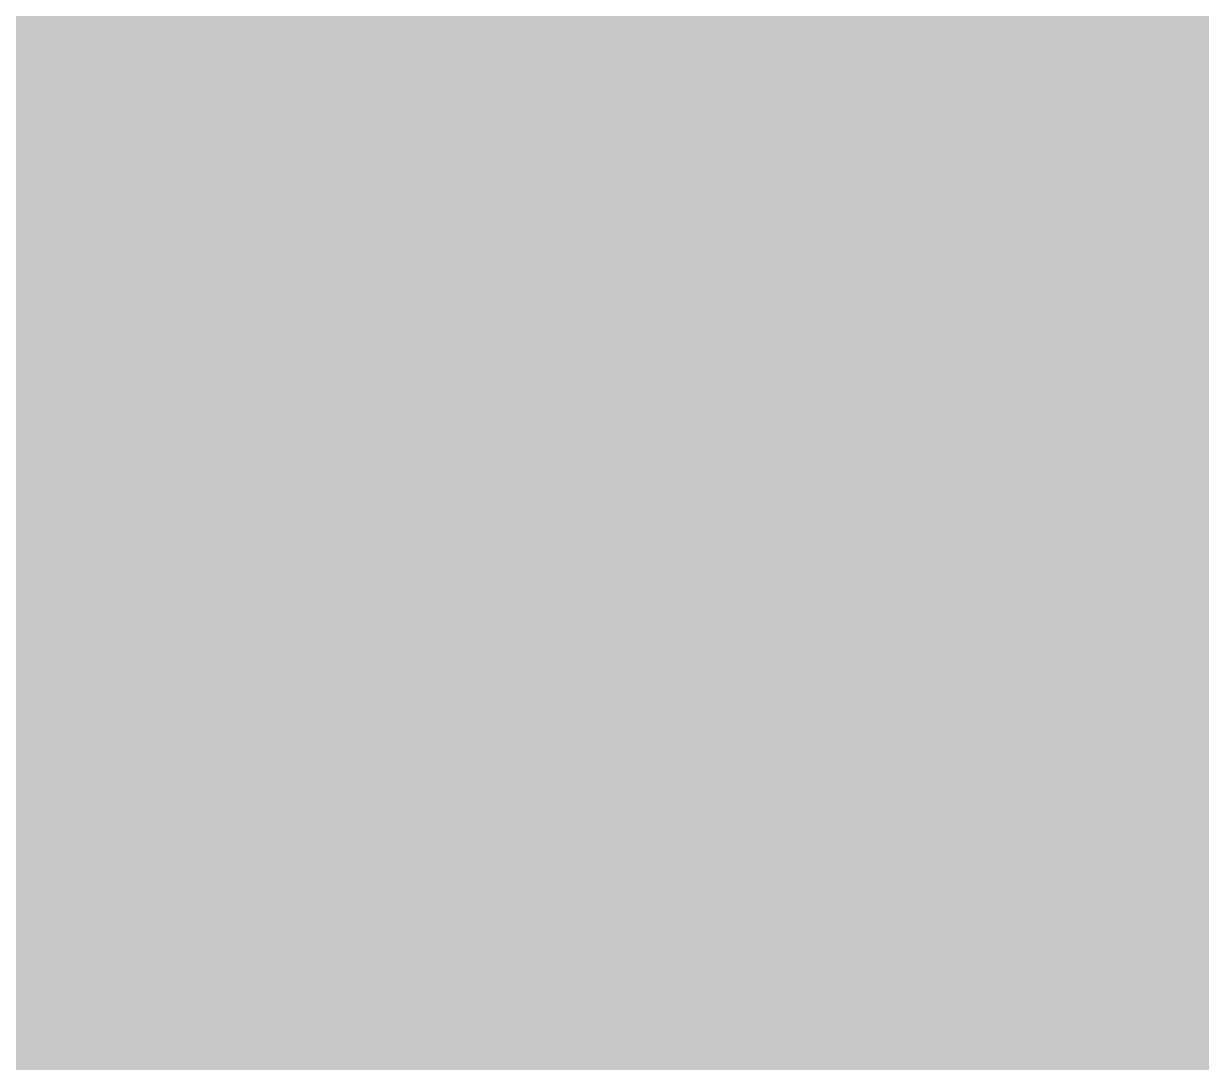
# Model space of a CAD drawing. Header units: inches. Extents: x -2 to 289, y -4 to 187.
# Drawn here: x 108.201 to 110.764, y 1.477 to 3.735 of the extents above; entities that cross this region are included whole.
import ezdxf

# ---------------------------------------------------------------- set-up
doc = ezdxf.new("R2010")
doc.units = ezdxf.units.IN
for name, color, linetype in [('Bottom Layer', 5, 'Continuous'), ('Bottom Overlay', 54, 'Continuous'), ('Bottom Paste', 16, 'Continuous'), ('Bottom Solder', 6, 'Continuous'), ('Drill Drawing', 1, 'Continuous'), ('Layer 1', 16, 'Continuous'), ('Layer 2', 76, 'Continuous'), ('Top Layer', 1, 'Continuous'), ('Via Holes', 16, 'Continuous')]:
    doc.layers.add(name, color=color, linetype=linetype)

# ---------------------------------------------------------------- blocks, each defined once
blk = doc.blocks.new('SOD323F_B_224')
at = {"layer": 'Bottom Layer'}
for points in [[(-1.35, 0.3), (-0.75, 0.3), (-0.75, -0.3), (-1.35, -0.3)], [(0.75, 0.3), (1.35, 0.3), (1.35, -0.3), (0.75, -0.3)]]:
    blk.add_hatch(color=5, dxfattribs=at).paths.add_polyline_path(points)
at = {"layer": 'Bottom Overlay'}
for points in [[(0.9884, 0.3811), (2.1082, 0.3811), (2.1082, 0.7875), (0.9884, 0.7875)], [(1.4224, -0.4575), (2.1082, -0.4575), (2.1082, 0.4061), (1.4224, 0.4061)], [(0.9885, -0.7874), (2.1083, -0.7874), (2.1083, -0.381), (0.9885, -0.381)]]:
    blk.add_hatch(color=54, dxfattribs=at).paths.add_polyline_path(points)
at = {"layer": 'Bottom Paste'}
for points in [[(-1.35, 0.3), (-0.75, 0.3), (-0.75, -0.3), (-1.35, -0.3)], [(0.75, 0.3), (1.35, 0.3), (1.35, -0.3), (0.75, -0.3)]]:
    blk.add_hatch(color=16, dxfattribs=at).paths.add_polyline_path(points)
at = {"layer": 'Bottom Solder'}
for points in [[(-1.4516, 0.4016), (-0.6484, 0.4016), (-0.6484, -0.4016), (-1.4516, -0.4016)], [(0.6484, 0.4016), (1.4516, 0.4016), (1.4516, -0.4016), (0.6484, -0.4016)]]:
    blk.add_hatch(color=6, dxfattribs=at).paths.add_polyline_path(points)
at = {"layer": 'Bottom Overlay', "const_width": 0.127}
for points in [[(-0.9144, 0.7366), (0.9884, 0.7366)], [(-0.9144, 0.5334), (-0.9144, 0.7366)], [(-0.9144, -0.7366), (-0.9144, -0.5334)], [(-0.9144, -0.7366), (0.9884, -0.7366)]]:
    blk.add_lwpolyline(points, dxfattribs=at)
at = {"layer": 'Bottom Overlay', "const_width": 0.0635}
for points in [[(-0.9461, 0.7366, 1), (-0.8827, 0.7366, 1)], [(-0.9461, 0.7366, 1), (-0.8827, 0.7366, 1)], [(0.9567, 0.7366, 1), (1.0202, 0.7366, 1)], [(-0.9461, 0.5334, 1), (-0.8827, 0.5334, 1)], [(-0.9461, -0.5334, 1), (-0.8827, -0.5334, 1)], [(-0.9461, -0.7366, 1), (-0.8827, -0.7366, 1)], [(-0.9461, -0.7366, 1), (-0.8827, -0.7366, 1)], [(0.9567, -0.7366, 1), (1.0202, -0.7366, 1)]]:
    blk.add_lwpolyline(points, format="xyb", close=True, dxfattribs=at)

msp = doc.modelspace()

# ---------------------------------------------------------------- hatches: boundary and pattern name
at = {"layer": 'Bottom Layer'}
msp.add_hatch(color=5, dxfattribs=at).paths.add_polyline_path([(116.5582, 8.1315), (116.7395, 7.9501), (116.823, 7.7486), (116.8377, 7.585), (116.8377, 7.585), (116.8377, 7.585), (116.8377, 7.585), (116.8377, 0.5533), (116.8377, 0.4713), (116.8057, 0.3104), (116.7429, 0.1589), (116.6518, 0.0225), (116.5358, -0.0935), (116.3994, -0.1846), (116.2478, -0.2474), (116.087, -0.2794), (104.9685, -0.2794), (104.8098, -0.2137), (104.6883, -0.0922), (104.6226, 0.0665), (104.6226, 0.1524), (104.6226, 7.2975), (104.6226, 7.397), (104.6988, 7.5809), (104.8395, 7.7216), (105.0233, 7.7977), (105.1229, 7.7977), (105.1229, 7.7978), (106.0595, 7.7977), (108.899, 7.7977), (109.0463, 7.7367), (109.159, 7.624), (109.22, 7.4767), (109.22, 3.3084), (109.225, 3.2576), (109.2639, 3.1637), (109.3357, 3.0919), (109.4296, 3.053), (109.4804, 3.048), (110.96, 3.048), (111.0458, 3.048), (111.2042, 2.9824), (111.3254, 2.8611), (111.3593, 2.7794), (111.391, 2.617), (111.391, 2.617), (111.391, 2.617), (111.391, 2.617), (111.391, 1.8168), (111.3943, 1.7507), (111.4201, 1.6212), (111.4706, 1.4992), (111.544, 1.3893), (111.6374, 1.2959), (111.7472, 1.2226), (111.8692, 1.172), (111.9988, 1.1462), (112.0648, 1.143), (113.3094, 1.143), (113.3936, 1.1513), (113.5493, 1.2158), (113.6684, 1.3349), (113.7329, 1.4906), (113.7412, 1.5748), (113.7412, 3.8898), (113.8675, 3.8898), (113.8675, 8.0435), (113.9725, 8.1484), (114.1685, 8.2296), (116.1931, 8.2296), (116.3213, 8.2296)])
h = msp.add_hatch(color=5, dxfattribs=at)
edge = h.paths.add_edge_path()
edge.add_arc((109.3095, 2.317), 0.3, 0, 360)
at = {"layer": 'Layer 1'}
h = msp.add_hatch(color=16, dxfattribs=at)
edge = h.paths.add_edge_path()
edge.add_arc((109.3095, 2.317), 0.3, 0, 360)
at = {"layer": 'Layer 2'}
h = msp.add_hatch(color=76, dxfattribs=at)
h.paths.add_polyline_path([(128.9711, 22.9225), (129.1564, 22.8457), (129.3232, 22.7343), (129.429, 22.6285), (129.429, 22.6285), (129.4651, 22.5924), (129.4934, 22.55), (129.4934, 22.55), (129.5765, 22.4256), (129.6533, 22.2403), (129.6824, 22.0936), (129.6824, 22.0936), (129.6924, 22.0436), (129.6924, 21.9926), (129.6924, 21.9926), (129.6924, 21.9433), (129.6924, 0.5375), (129.6924, 0.5375), (129.6924, 0.3991), (129.6384, 0.1276), (129.5324, -0.1282), (129.3786, -0.3584), (129.1829, -0.5542), (128.9527, -0.708), (128.6969, -0.8139), (128.6469, -0.8239), (128.6469, -0.8239), (128.4254, -0.8679), (128.2869, -0.8679), (110.0382, -0.8679), (110.0382, -0.8679), (110.0315, -0.8681), (110.0315, -0.8681), (109.9858, -0.8693), (109.9858, -0.8693), (109.9348, -0.8706), (109.731, -0.8356), (109.5379, -0.7614), (109.4154, -0.6841), (109.4154, -0.6841), (109.363, -0.651), (109.213, -0.5086), (109.0936, -0.3397), (109.0095, -0.1508), (108.9639, 0.051), (108.9612, 0.1544), (108.9612, 1.8292), (109.139, 1.9255), (109.2246, 1.89), (109.3945, 1.89), (109.5514, 1.955), (109.6715, 2.0751), (109.7365, 2.2321), (109.7365, 2.4019), (109.6715, 2.5589), (109.5514, 2.679), (109.3945, 2.744), (109.2246, 2.744), (109.139, 2.7085), (108.9612, 2.8048), (108.9612, 12.2018), (113.114, 12.2018), (113.114, 10.795), (113.114, 4.7713), (113.114, 4.7713), (113.1182, 4.6818), (113.153, 4.5064), (113.2214, 4.3411), (113.3208, 4.1925), (113.4474, 4.0661), (113.5964, 3.9671), (113.7618, 3.8991), (113.9373, 3.8648), (114.0268, 3.8608), (122.6562, 3.8608), (122.8077, 3.8682), (123.1049, 3.9274), (123.3378, 4.0238), (123.3378, 4.0238), (123.3849, 4.0433), (123.4273, 4.0717), (123.4273, 4.0717), (123.5945, 4.1834), (123.5945, 4.1834), (123.6369, 4.2117), (123.8512, 4.426), (123.8795, 4.4684), (123.8795, 4.4684), (123.9912, 4.6356), (123.9912, 4.6356), (124.0195, 4.678), (124.1355, 4.958), (124.1946, 5.2552), (124.2021, 5.4067), (124.2021, 17.9109), (124.2021, 17.9109), (124.1919, 18.0142), (124.1675, 18.0731), (124.1675, 18.0731), (124.1662, 18.0764), (124.1129, 18.2051), (123.9668, 18.3512), (123.7759, 18.4302), (123.6996, 18.4377), (123.6996, 18.4377), (123.6981, 18.4379), (123.6981, 18.4379), (123.6726, 18.4404), (123.6472, 18.4404), (123.6471, 18.4404), (121.543, 18.4404), (121.4515, 18.4586), (121.4515, 18.4586), (121.4014, 18.4686), (121.2681, 18.5238), (121.1481, 18.604), (121.046, 18.7061), (120.9658, 18.8261), (120.9105, 18.9595), (120.9006, 19.0095), (120.9006, 19.0095), (120.8824, 19.101), (120.8824, 22.1407), (120.8923, 22.1907), (120.8923, 22.1907), (120.9174, 22.3166), (120.986, 22.4823), (121.0857, 22.6315), (121.206, 22.7518), (121.2271, 22.768), (121.2715, 22.7977), (121.2715, 22.7977), (121.2715, 22.7977), (121.3617, 22.858), (121.4088, 22.8775), (121.4088, 22.8775), (121.5274, 22.9266), (121.7033, 22.9616), (121.793, 22.9616), (128.6741, 22.9616), (128.7744, 22.9616)])
h.paths.add_polyline_path([(125.7653, 15.7305), (125.5954, 15.7305), (125.4385, 15.6655), (125.3184, 15.5454), (125.2534, 15.3884), (125.2534, 15.2186), (125.3184, 15.0616), (125.4385, 14.9415), (125.5954, 14.8765), (125.7653, 14.8765), (125.9222, 14.9415), (126.0423, 15.0616), (126.1074, 15.2186), (126.1074, 15.3884), (126.0423, 15.5454), (125.9222, 15.6655)], flags=0)
h.paths.add_polyline_path([(127.7199, 14.9685), (127.5501, 14.9685), (127.3931, 14.9035), (127.273, 14.7834), (127.208, 14.6264), (127.208, 14.4566), (127.273, 14.2996), (127.3931, 14.1795), (127.5501, 14.1145), (127.7199, 14.1145), (127.8769, 14.1795), (127.997, 14.2996), (128.062, 14.4566), (128.062, 14.6264), (127.997, 14.7834), (127.8769, 14.9035)], flags=0)
h = msp.add_hatch(color=76, dxfattribs=at)
edge = h.paths.add_edge_path()
edge.add_arc((109.3095, 2.317), 0.3, 0, 360)
at = {"layer": 'Top Layer'}
h = msp.add_hatch(color=1, dxfattribs=at)
edge = h.paths.add_edge_path()
edge.add_arc((109.3095, 2.317), 0.3, 0, 360)
at = {"layer": 'Via Holes'}
h = msp.add_hatch(color=7, dxfattribs=at)
edge = h.paths.add_edge_path()
edge.add_arc((109.3095, 2.317), 0.15, 0, 360)

# ---------------------------------------------------------------- linework, layer by layer
at = {"layer": 'Bottom Layer', "const_width": 0.254}
msp.add_lwpolyline([(109.3095, 2.317), (110.438, 2.317)], dxfattribs=at)
at = {"layer": 'Bottom Layer', "const_width": 0.127}
for points in [[(109.246, 2.317, 1), (109.373, 2.317, 1)], [(110.3745, 2.317, 1), (110.5015, 2.317, 1)]]:
    msp.add_lwpolyline(points, format="xyb", close=True, dxfattribs=at)
at = {"layer": 'Drill Drawing', "const_width": 0.0508}
for points in [[(109.0555, 2.571), (109.3095, 2.444)], [(109.0555, 2.571), (109.1825, 2.317)], [(109.3095, 2.444), (109.5635, 2.571)], [(109.4365, 2.317), (109.5635, 2.571)], [(109.1571, 2.4694), (109.3095, 2.3932)], [(109.1571, 2.4694), (109.2333, 2.317)], [(109.3095, 2.3932), (109.4619, 2.4694)], [(109.3857, 2.317), (109.4619, 2.4694)], [(109.0555, 2.063), (109.1825, 2.317)], [(109.1571, 2.1646), (109.2333, 2.317)], [(109.3857, 2.317), (109.4619, 2.1646)], [(109.4365, 2.317), (109.5635, 2.063)], [(109.1571, 2.1646), (109.3095, 2.2408)], [(109.3095, 2.2408), (109.4619, 2.1646)], [(109.0555, 2.063), (109.3095, 2.19)], [(109.3095, 2.19), (109.5635, 2.063)]]:
    msp.add_lwpolyline(points, dxfattribs=at)
at = {"layer": 'Drill Drawing', "const_width": 0.0254}
for points in [[(109.0428, 2.571, 1), (109.0682, 2.571, 1)], [(109.0428, 2.571, 1), (109.0682, 2.571, 1)], [(109.5508, 2.571, 1), (109.5762, 2.571, 1)], [(109.5508, 2.571, 1), (109.5762, 2.571, 1)], [(109.1444, 2.4694, 1), (109.1698, 2.4694, 1)], [(109.1444, 2.4694, 1), (109.1698, 2.4694, 1)], [(109.4492, 2.4694, 1), (109.4746, 2.4694, 1)], [(109.4492, 2.4694, 1), (109.4746, 2.4694, 1)], [(109.2968, 2.444, 1), (109.3222, 2.444, 1)], [(109.2968, 2.444, 1), (109.3222, 2.444, 1)], [(109.2968, 2.3932, 1), (109.3222, 2.3932, 1)], [(109.2968, 2.3932, 1), (109.3222, 2.3932, 1)], [(109.1698, 2.317, 1), (109.1952, 2.317, 1)], [(109.1698, 2.317, 1), (109.1952, 2.317, 1)], [(109.2206, 2.317, 1), (109.246, 2.317, 1)], [(109.2206, 2.317, 1), (109.246, 2.317, 1)], [(109.373, 2.317, 1), (109.3984, 2.317, 1)], [(109.373, 2.317, 1), (109.3984, 2.317, 1)], [(109.4238, 2.317, 1), (109.4492, 2.317, 1)], [(109.4238, 2.317, 1), (109.4492, 2.317, 1)], [(109.2968, 2.2408, 1), (109.3222, 2.2408, 1)], [(109.2968, 2.2408, 1), (109.3222, 2.2408, 1)], [(109.2968, 2.19, 1), (109.3222, 2.19, 1)], [(109.2968, 2.19, 1), (109.3222, 2.19, 1)], [(109.1444, 2.1646, 1), (109.1698, 2.1646, 1)], [(109.1444, 2.1646, 1), (109.1698, 2.1646, 1)], [(109.4492, 2.1646, 1), (109.4746, 2.1646, 1)], [(109.4492, 2.1646, 1), (109.4746, 2.1646, 1)], [(109.0428, 2.063, 1), (109.0682, 2.063, 1)], [(109.0428, 2.063, 1), (109.0682, 2.063, 1)], [(109.5508, 2.063, 1), (109.5762, 2.063, 1)], [(109.5508, 2.063, 1), (109.5762, 2.063, 1)]]:
    msp.add_lwpolyline(points, format="xyb", close=True, dxfattribs=at)
at = {"layer": 'Top Layer', "const_width": 0.508}
msp.add_lwpolyline([(110.0382, -1.0348), (110.0382, 4.8176)], dxfattribs=at)

# ---------------------------------------------------------------- block references
msp.add_blockref('SOD323F_B_224', (111.488, 2.317))

doc.saveas('drawing.dxf')
